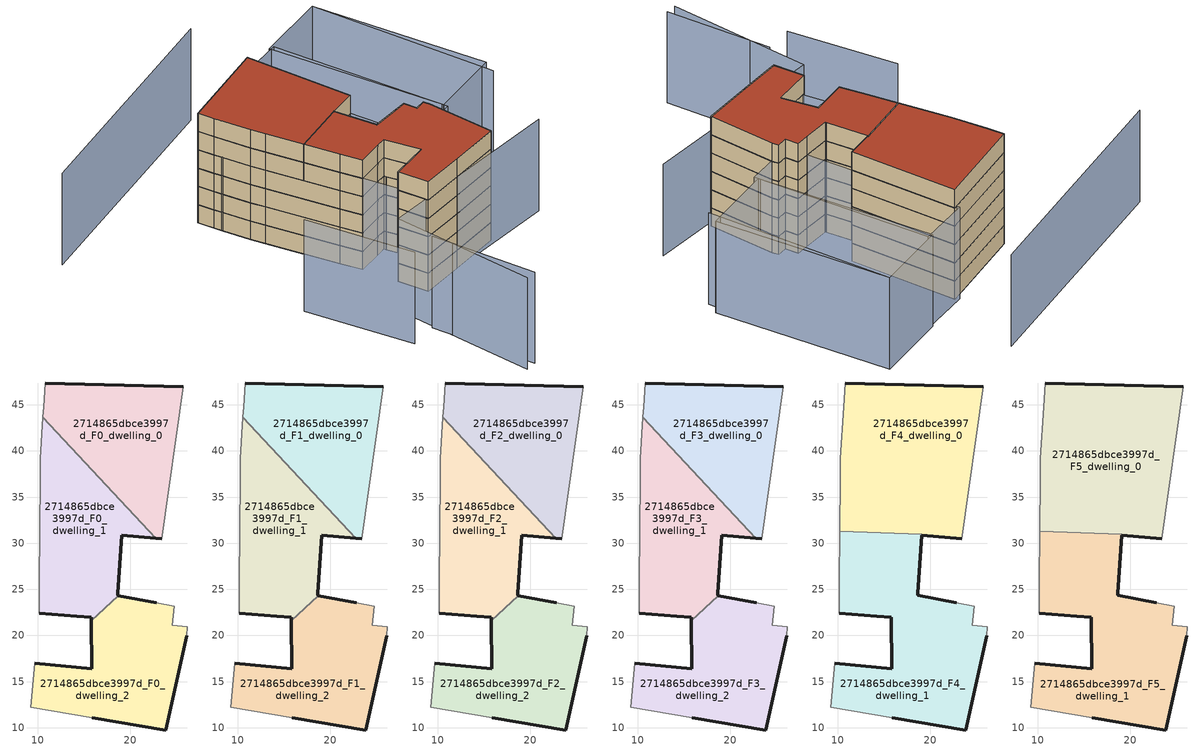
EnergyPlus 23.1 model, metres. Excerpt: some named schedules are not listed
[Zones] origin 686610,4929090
2714865dbce3997d_F0_dwelling_0
 floor ground (EU_floor_Construction): 23.44,30.5 25.75,46.96 10.84,47.35 10.63,44.75 10.56,43.64 22.79,30.56 z0
 wall outside (EU_wall_Construction): 10.84,47.35 25.75,46.96 / 23.44,30.5 22.79,30.56 z0:3
 wall adiabatic (EU_wall_Construction): 25.75,46.96 23.44,30.5 / 10.56,43.64 10.63,44.75 10.84,47.35 z0:3
 wall to 2714865dbce3997d_F0_dwelling_1 (EU_wall_Construction): 22.79,30.56 10.56,43.64 z0:3
2714865dbce3997d_F0_dwelling_1
 floor ground (EU_floor_Construction): 18.7,24.33 18.66,24.33 18.69,24.55 19.09,30.86 22.79,30.56 10.56,43.64 10.29,39.16 10.28,37 10.16,25.78 10.18,22.41 14.24,22.08 15.79,21.97 15.79,21.61 z0
 wall outside (EU_wall_Construction): 15.79,21.61 15.79,21.97 14.24,22.08 10.18,22.41 / 22.79,30.56 19.09,30.86 18.69,24.55 18.66,24.33 18.7,24.33 z0:3
 wall to 2714865dbce3997d_F0_dwelling_2 (EU_wall_Construction): 18.7,24.33 15.79,21.61 z0:3
 wall adiabatic (EU_wall_Construction): 10.18,22.41 10.16,25.78 10.28,37 10.29,39.16 10.56,43.64 z0:3
2714865dbce3997d_F0_dwelling_2
 floor ground (EU_floor_Construction): 23.9,9.75 26.17,19.96 26.2,20.94 24.57,21.11 24.8,23.17 22.84,23.52 18.7,24.33 15.79,21.61 15.84,16.39 9.69,16.97 9.23,12.24 15.9,11.06 z0
 wall outside (EU_wall_Construction): 18.7,24.33 22.84,23.52 / 26.17,19.96 23.9,9.75 15.9,11.06 / 9.69,16.97 15.84,16.39 15.79,21.61 z0:3
 wall adiabatic (EU_wall_Construction): 22.84,23.52 24.8,23.17 24.57,21.11 26.2,20.94 26.17,19.96 / 15.9,11.06 9.23,12.24 9.69,16.97 z0:3
2714865dbce3997d_F1_dwelling_0
 floor to 2714865dbce3997d_F0_dwelling_0 (EU_floor_Construction): 23.44,30.5 25.75,46.96 10.84,47.35 10.63,44.75 10.56,43.64 22.79,30.56 z3
 wall outside (EU_wall_Construction): 10.84,47.35 25.75,46.96 / 23.44,30.5 22.79,30.56 z3:6
 wall adiabatic (EU_wall_Construction): 25.75,46.96 23.44,30.5 / 10.56,43.64 10.63,44.75 10.84,47.35 z3:6
 wall to 2714865dbce3997d_F1_dwelling_1 (EU_wall_Construction): 22.79,30.56 10.56,43.64 z3:6
2714865dbce3997d_F1_dwelling_1
 floor to 2714865dbce3997d_F0_dwelling_1 (EU_floor_Construction): 18.7,24.33 18.66,24.33 18.69,24.55 19.09,30.86 22.79,30.56 10.56,43.64 10.29,39.16 10.28,37 10.16,25.78 10.18,22.41 14.24,22.08 15.79,21.97 15.79,21.61 z3
 wall outside (EU_wall_Construction): 15.79,21.61 15.79,21.97 14.24,22.08 10.18,22.41 / 22.79,30.56 19.09,30.86 18.69,24.55 18.66,24.33 18.7,24.33 z3:6
 wall to 2714865dbce3997d_F1_dwelling_2 (EU_wall_Construction): 18.7,24.33 15.79,21.61 z3:6
 wall adiabatic (EU_wall_Construction): 10.18,22.41 10.16,25.78 10.28,37 10.29,39.16 10.56,43.64 z3:6
2714865dbce3997d_F1_dwelling_2
 floor to 2714865dbce3997d_F0_dwelling_2 (EU_floor_Construction): 23.9,9.75 26.17,19.96 26.2,20.94 24.57,21.11 24.8,23.17 22.84,23.52 18.7,24.33 15.79,21.61 15.84,16.39 9.69,16.97 9.23,12.24 15.9,11.06 z3
 wall outside (EU_wall_Construction): 18.7,24.33 22.84,23.52 / 26.17,19.96 23.9,9.75 15.9,11.06 / 9.69,16.97 15.84,16.39 15.79,21.61 z3:6
 wall adiabatic (EU_wall_Construction): 22.84,23.52 24.8,23.17 24.57,21.11 26.2,20.94 26.17,19.96 / 15.9,11.06 9.23,12.24 9.69,16.97 z3:6
2714865dbce3997d_F2_dwelling_0
 floor to 2714865dbce3997d_F1_dwelling_0 (EU_floor_Construction): 23.44,30.5 25.75,46.96 10.84,47.35 10.63,44.75 10.56,43.64 22.79,30.56 z6
 wall outside (EU_wall_Construction): 10.84,47.35 25.75,46.96 / 23.44,30.5 22.79,30.56 z6:9
 wall adiabatic (EU_wall_Construction): 25.75,46.96 23.44,30.5 / 10.56,43.64 10.63,44.75 10.84,47.35 z6:9
 wall to 2714865dbce3997d_F2_dwelling_1 (EU_wall_Construction): 22.79,30.56 10.56,43.64 z6:9
2714865dbce3997d_F2_dwelling_1
 floor to 2714865dbce3997d_F1_dwelling_1 (EU_floor_Construction): 18.7,24.33 18.66,24.33 18.69,24.55 19.09,30.86 22.79,30.56 10.56,43.64 10.29,39.16 10.28,37 10.16,25.78 10.18,22.41 14.24,22.08 15.79,21.97 15.79,21.61 z6
 wall outside (EU_wall_Construction): 15.79,21.61 15.79,21.97 14.24,22.08 10.18,22.41 / 22.79,30.56 19.09,30.86 18.69,24.55 18.66,24.33 18.7,24.33 z6:9
 wall to 2714865dbce3997d_F2_dwelling_2 (EU_wall_Construction): 18.7,24.33 15.79,21.61 z6:9
 wall adiabatic (EU_wall_Construction): 10.18,22.41 10.16,25.78 10.28,37 10.29,39.16 10.56,43.64 z6:9
2714865dbce3997d_F2_dwelling_2
 floor to 2714865dbce3997d_F1_dwelling_2 (EU_floor_Construction): 23.9,9.75 26.17,19.96 26.2,20.94 24.57,21.11 24.8,23.17 22.84,23.52 18.7,24.33 15.79,21.61 15.84,16.39 9.69,16.97 9.23,12.24 15.9,11.06 z6
 wall outside (EU_wall_Construction): 18.7,24.33 22.84,23.52 / 26.17,19.96 23.9,9.75 15.9,11.06 / 9.69,16.97 15.84,16.39 15.79,21.61 z6:9
 wall adiabatic (EU_wall_Construction): 22.84,23.52 24.8,23.17 24.57,21.11 26.2,20.94 26.17,19.96 / 15.9,11.06 9.23,12.24 9.69,16.97 z6:9
2714865dbce3997d_F3_dwelling_0
 floor to 2714865dbce3997d_F2_dwelling_0 (EU_floor_Construction): 23.44,30.5 25.75,46.96 10.84,47.35 10.63,44.75 10.56,43.64 22.79,30.56 z9
 wall outside (EU_wall_Construction): 10.84,47.35 25.75,46.96 / 23.44,30.5 22.79,30.56 z9:12
 wall adiabatic (EU_wall_Construction): 25.75,46.96 23.44,30.5 / 10.56,43.64 10.63,44.75 10.84,47.35 z9:12
 wall to 2714865dbce3997d_F3_dwelling_1 (EU_wall_Construction): 22.79,30.56 10.56,43.64 z9:12
2714865dbce3997d_F3_dwelling_1
 floor to 2714865dbce3997d_F2_dwelling_1 (EU_floor_Construction): 18.7,24.33 18.66,24.33 18.69,24.55 19.09,30.86 22.79,30.56 10.56,43.64 10.29,39.16 10.28,37 10.16,25.78 10.18,22.41 14.24,22.08 15.79,21.97 15.79,21.61 z9
 wall outside (EU_wall_Construction): 15.79,21.61 15.79,21.97 14.24,22.08 10.18,22.41 / 22.79,30.56 19.09,30.86 18.69,24.55 18.66,24.33 18.7,24.33 z9:12
 wall to 2714865dbce3997d_F3_dwelling_2 (EU_wall_Construction): 18.7,24.33 15.79,21.61 z9:12
 wall adiabatic (EU_wall_Construction): 10.18,22.41 10.16,25.78 10.28,37 10.29,39.16 10.56,43.64 z9:12
2714865dbce3997d_F3_dwelling_2
 floor to 2714865dbce3997d_F2_dwelling_2 (EU_floor_Construction): 23.9,9.75 26.17,19.96 26.2,20.94 24.57,21.11 24.8,23.17 22.84,23.52 18.7,24.33 15.79,21.61 15.84,16.39 9.69,16.97 9.23,12.24 15.9,11.06 z9
 wall outside (EU_wall_Construction): 18.7,24.33 22.84,23.52 / 26.17,19.96 23.9,9.75 15.9,11.06 / 9.69,16.97 15.84,16.39 15.79,21.61 z9:12
 wall adiabatic (EU_wall_Construction): 22.84,23.52 24.8,23.17 24.57,21.11 26.2,20.94 26.17,19.96 / 15.9,11.06 9.23,12.24 9.69,16.97 z9:12
2714865dbce3997d_F4_dwelling_0
 floor to 2714865dbce3997d_F3_dwelling_0 (EU_floor_Construction): 23.44,30.5 25.75,46.96 10.84,47.35 10.63,44.75 10.56,43.64 22.79,30.56 z12
 floor to 2714865dbce3997d_F3_dwelling_1 (EU_floor_Construction): 22.79,30.56 10.56,43.64 10.29,39.16 10.28,37 10.21,31.29 19.1,30.95 19.09,30.86 z12
 wall outside (EU_wall_Construction): 10.84,47.35 25.75,46.96 / 23.44,30.5 19.09,30.86 z12:15
 wall adiabatic (EU_wall_Construction): 10.21,31.29 10.28,37 10.29,39.16 10.63,44.75 10.84,47.35 / 25.75,46.96 23.44,30.5 z12:15
 wall to 2714865dbce3997d_F4_dwelling_1 (EU_wall_Construction): 19.09,30.86 19.1,30.95 10.21,31.29 z12:15
2714865dbce3997d_F4_dwelling_1
 floor to 2714865dbce3997d_F3_dwelling_1 (EU_floor_Construction): 18.7,24.33 18.66,24.33 18.69,24.55 19.09,30.86 19.09,30.95 10.21,31.29 10.16,25.78 10.18,22.41 14.24,22.08 15.79,21.97 15.79,21.61 z12
 floor to 2714865dbce3997d_F3_dwelling_2 (EU_floor_Construction): 23.9,9.75 26.17,19.96 26.2,20.94 24.57,21.11 24.8,23.17 22.84,23.52 18.7,24.33 15.79,21.61 15.84,16.39 9.69,16.97 9.23,12.24 15.9,11.06 z12
 wall outside (EU_wall_Construction): 26.17,19.96 23.9,9.75 15.9,11.06 / 9.69,16.97 15.84,16.39 15.79,21.97 14.24,22.08 10.18,22.41 / 19.09,30.86 18.69,24.55 18.66,24.33 22.84,23.52 z12:15; 19.1,30.95,15 19.09,30.95,12 19.1,30.95,12; 19.1,30.86,15 19.1,30.86,12 19.09,30.86,12
 wall adiabatic (EU_wall_Construction): 22.84,23.52 24.8,23.17 24.57,21.11 26.2,20.94 26.17,19.96 / 15.9,11.06 9.23,12.24 9.69,16.97 / 10.18,22.41 10.16,25.78 10.21,31.29 z12:15
2714865dbce3997d_F5_dwelling_0
 floor to 2714865dbce3997d_F4_dwelling_0 (EU_floor_Construction): 23.44,30.5 25.75,46.96 10.84,47.35 10.63,44.75 10.29,39.16 10.28,37 10.21,31.29 19.1,30.95 19.09,30.86 z15
 wall outside (EU_wall_Construction): 10.84,47.35 25.75,46.96 / 23.44,30.5 19.09,30.86 z15:18
 wall adiabatic (EU_wall_Construction): 10.21,31.29 10.28,37 10.29,39.16 10.63,44.75 10.84,47.35 / 25.75,46.96 23.44,30.5 z15:18
 wall to 2714865dbce3997d_F5_dwelling_1 (EU_wall_Construction): 19.09,30.86 19.1,30.95 10.21,31.29 z15:18
 roof outside (EU_roof_Construction): 25.75,46.96 23.44,30.5 19.09,30.86 19.1,30.95 10.21,31.29 10.28,37 10.29,39.16 10.63,44.75 10.84,47.35 z18
2714865dbce3997d_F5_dwelling_1
 floor to 2714865dbce3997d_F4_dwelling_1 (EU_floor_Construction): 23.9,9.75 26.17,19.96 26.2,20.94 24.57,21.11 24.8,23.17 22.84,23.52 18.66,24.33 18.69,24.55 19.09,30.86 19.09,30.95 10.21,31.29 10.16,25.78 10.18,22.41 14.24,22.08 15.79,21.97 15.84,16.39 9.69,16.97 9.23,12.24 15.9,11.06 z15
 wall outside (EU_wall_Construction): 26.17,19.96 23.9,9.75 15.9,11.06 / 9.69,16.97 15.84,16.39 15.79,21.97 14.24,22.08 10.18,22.41 / 19.09,30.86 18.69,24.55 18.66,24.33 22.84,23.52 z15:18; 19.1,30.95,18 19.09,30.95,15 19.1,30.95,15; 19.1,30.86,18 19.1,30.86,15 19.09,30.86,15
 wall adiabatic (EU_wall_Construction): 22.84,23.52 24.8,23.17 24.57,21.11 26.2,20.94 26.17,19.96 / 15.9,11.06 9.23,12.24 9.69,16.97 / 10.18,22.41 10.16,25.78 10.21,31.29 z15:18
 roof outside (EU_roof_Construction): 19.09,30.95 19.09,30.86 18.69,24.55 18.66,24.33 22.84,23.52 24.8,23.17 24.57,21.11 26.2,20.94 26.17,19.96 23.9,9.75 15.9,11.06 9.23,12.24 9.69,16.97 15.84,16.39 15.79,21.97 14.24,22.08 10.18,22.41 10.16,25.78 10.21,31.29 z18
shading: -1.73,-7.67 3.55,14.06 / 3.55,14.06 33.04,6.9 / 1.71,8.15 -0.13,-8 / -2.06,25.43 -2.69,8.66 / 10.84,47.35 9.91,12.23 / 32.56,58.57 -5.93,59.71 / 40.88,17.37 44.4,46.01 / 30.65,19.98 32.76,46.92 / 32.76,46.92 44.4,46.01 / 44.4,46.01 42.29,19.07 / 42.29,19.07 30.65,19.98 / 33.48,46.6 30.58,19.37 / 30.58,19.37 22.35,20.25 / 22.35,20.25 25.25,47.48 / 25.25,47.48 33.48,46.6 z0:15
[Building]
EU S2 Campaign: North Axis=0; Terrain=City; Solar Distribution=FullExterior
[Site:Location]
Bologna: Latitude=44.5; Longitude=11.25; Time Zone=1; Elevation=37
[SizingPeriod:WeatherFileDays]
AnnualSizingPeriod: Begin Month=1; Begin Day of Month=1; End Month=12; End Day of Month=31; Day of Week for Start Day=Monday; Use Weather File Daylight Saving Period=No; Use Weather File Rain and Snow Indicators=No
[MATERIAL]
EU_InternalMass_Material: Roughness=MediumRough; Thickness=0.1; Conductivity=1; Density=1800; Specific Heat=900; Thermal Absorptance=0.9; Solar Absorptance=0.7; Visible Absorptance=0.7
[MATERIAL:NOMASS] Roughness=MediumRough; Thermal Absorptance=0.9; Solar Absorptance=0.7; Visible Absorptance=0.7
Name | Thermal Resistance
EU_wall_NoMass | 0.905828
EU_roof_NoMass | 0.37593
EU_floor_NoMass | 0.67114
[CONSTRUCTION]
EU_wall_Construction: EU_wall_NoMass
EU_roof_Construction: EU_roof_NoMass
EU_floor_Construction: EU_floor_NoMass
EU_InternalMass_Construction: EU_InternalMass_Material
[ZONE] Type=1; Multiplier=1; Ceiling Height=autocalculate; Floor Area=autocalculate; Part of Total Floor Area=Yes
Name | Volume
2714865dbce3997d_F0_dwelling_0; 2714865dbce3997d_F1_dwelling_0; 2714865dbce3997d_F2_dwelling_0; 2714865dbce3997d_F3_dwelling_0 | 458.659
2714865dbce3997d_F4_dwelling_0; 2714865dbce3997d_F5_dwelling_0 | 691.72
2714865dbce3997d_F0_dwelling_1; 2714865dbce3997d_F1_dwelling_1; 2714865dbce3997d_F2_dwelling_1; 2714865dbce3997d_F3_dwelling_1 | 458.643
2714865dbce3997d_F4_dwelling_1; 2714865dbce3997d_F5_dwelling_1 | 686.951
2714865dbce3997d_F0_dwelling_2; 2714865dbce3997d_F1_dwelling_2; 2714865dbce3997d_F2_dwelling_2; 2714865dbce3997d_F3_dwelling_2 | 461.377
[INTERNALMASS] Construction=EU_InternalMass_Construction
Name | Zone or ZoneList | Surface Area
2714865dbce3997d_F0_dwelling_0_EU_InternalMass | 2714865dbce3997d_F0_dwelling_0 | 152.887
2714865dbce3997d_F0_dwelling_1_EU_InternalMass | 2714865dbce3997d_F0_dwelling_1 | 152.881
2714865dbce3997d_F0_dwelling_2_EU_InternalMass | 2714865dbce3997d_F0_dwelling_2 | 153.793
2714865dbce3997d_F1_dwelling_0_EU_InternalMass | 2714865dbce3997d_F1_dwelling_0 | 152.887
2714865dbce3997d_F1_dwelling_1_EU_InternalMass | 2714865dbce3997d_F1_dwelling_1 | 152.881
2714865dbce3997d_F1_dwelling_2_EU_InternalMass | 2714865dbce3997d_F1_dwelling_2 | 153.793
2714865dbce3997d_F2_dwelling_0_EU_InternalMass | 2714865dbce3997d_F2_dwelling_0 | 152.887
2714865dbce3997d_F2_dwelling_1_EU_InternalMass | 2714865dbce3997d_F2_dwelling_1 | 152.881
2714865dbce3997d_F2_dwelling_2_EU_InternalMass | 2714865dbce3997d_F2_dwelling_2 | 153.793
2714865dbce3997d_F3_dwelling_0_EU_InternalMass | 2714865dbce3997d_F3_dwelling_0 | 152.887
2714865dbce3997d_F3_dwelling_1_EU_InternalMass | 2714865dbce3997d_F3_dwelling_1 | 152.881
2714865dbce3997d_F3_dwelling_2_EU_InternalMass | 2714865dbce3997d_F3_dwelling_2 | 153.793
2714865dbce3997d_F4_dwelling_0_EU_InternalMass | 2714865dbce3997d_F4_dwelling_0 | 230.572
2714865dbce3997d_F4_dwelling_1_EU_InternalMass | 2714865dbce3997d_F4_dwelling_1 | 228.983
2714865dbce3997d_F5_dwelling_0_EU_InternalMass | 2714865dbce3997d_F5_dwelling_0 | 230.572
2714865dbce3997d_F5_dwelling_1_EU_InternalMass | 2714865dbce3997d_F5_dwelling_1 | 228.983
[OTHEREQUIPMENT] Fuel Type=Electricity; Design Level Calculation Method=Watts/Area; Power per Zone Floor Area=1; Fraction Latent=0; Fraction Radiant=0; Fraction Lost=0; Carbon Dioxide Generation Rate=0; EndUse Subcategory=EU_Step8_InternalGains
Name | Zone or ZoneList or Space or SpaceList | Schedule
EU_Step8_InternalGain_2714865dbce3997d_F0_dwelling_0_f000 | 2714865dbce3997d_F0_dwelling_0 | EU_Step8_GainSchedule_2714865dbce3997d_F0_dwelling_0_f000
EU_Step8_InternalGain_2714865dbce3997d_F0_dwelling_1_f000 | 2714865dbce3997d_F0_dwelling_1 | EU_Step8_GainSchedule_2714865dbce3997d_F0_dwelling_1_f000
EU_Step8_InternalGain_2714865dbce3997d_F0_dwelling_2_f000 | 2714865dbce3997d_F0_dwelling_2 | EU_Step8_GainSchedule_2714865dbce3997d_F0_dwelling_2_f000
EU_Step8_InternalGain_2714865dbce3997d_F1_dwelling_0_f000 | 2714865dbce3997d_F1_dwelling_0 | EU_Step8_GainSchedule_2714865dbce3997d_F1_dwelling_0_f000
EU_Step8_InternalGain_2714865dbce3997d_F1_dwelling_1_f000 | 2714865dbce3997d_F1_dwelling_1 | EU_Step8_GainSchedule_2714865dbce3997d_F1_dwelling_1_f000
EU_Step8_InternalGain_2714865dbce3997d_F1_dwelling_2_f000 | 2714865dbce3997d_F1_dwelling_2 | EU_Step8_GainSchedule_2714865dbce3997d_F1_dwelling_2_f000
EU_Step8_InternalGain_2714865dbce3997d_F2_dwelling_0_f000 | 2714865dbce3997d_F2_dwelling_0 | EU_Step8_GainSchedule_2714865dbce3997d_F2_dwelling_0_f000
EU_Step8_InternalGain_2714865dbce3997d_F2_dwelling_1_f000 | 2714865dbce3997d_F2_dwelling_1 | EU_Step8_GainSchedule_2714865dbce3997d_F2_dwelling_1_f000
EU_Step8_InternalGain_2714865dbce3997d_F2_dwelling_2_f000 | 2714865dbce3997d_F2_dwelling_2 | EU_Step8_GainSchedule_2714865dbce3997d_F2_dwelling_2_f000
EU_Step8_InternalGain_2714865dbce3997d_F3_dwelling_0_f000 | 2714865dbce3997d_F3_dwelling_0 | EU_Step8_GainSchedule_2714865dbce3997d_F3_dwelling_0_f000
EU_Step8_InternalGain_2714865dbce3997d_F3_dwelling_1_f000 | 2714865dbce3997d_F3_dwelling_1 | EU_Step8_GainSchedule_2714865dbce3997d_F3_dwelling_1_f000
EU_Step8_InternalGain_2714865dbce3997d_F3_dwelling_2_f000 | 2714865dbce3997d_F3_dwelling_2 | EU_Step8_GainSchedule_2714865dbce3997d_F3_dwelling_2_f000
EU_Step8_InternalGain_2714865dbce3997d_F4_dwelling_0_f000 | 2714865dbce3997d_F4_dwelling_0 | EU_Step8_GainSchedule_2714865dbce3997d_F4_dwelling_0_f000
EU_Step8_InternalGain_2714865dbce3997d_F4_dwelling_1_f000 | 2714865dbce3997d_F4_dwelling_1 | EU_Step8_GainSchedule_2714865dbce3997d_F4_dwelling_1_f000
EU_Step8_InternalGain_2714865dbce3997d_F5_dwelling_0_f000 | 2714865dbce3997d_F5_dwelling_0 | EU_Step8_GainSchedule_2714865dbce3997d_F5_dwelling_0_f000
EU_Step8_InternalGain_2714865dbce3997d_F5_dwelling_1_f000 | 2714865dbce3997d_F5_dwelling_1 | EU_Step8_GainSchedule_2714865dbce3997d_F5_dwelling_1_f000
[ZONEVENTILATION:DESIGNFLOWRATE] Schedule=EU_AlwaysOn; Design Flow Rate Calculation Method=AirChanges/Hour; Air Changes per Hour=0.73129; Ventilation Type=Natural; Fan Pressure Rise=0; Fan Total Efficiency=1; Constant Term Coefficient=1; Temperature Term Coefficient=0; Velocity Term Coefficient=0; Velocity Squared Term Coefficient=0; Minimum Indoor Temperature=-100; Maximum Indoor Temperature=100; Delta Temperature=-100; Minimum Outdoor Temperature=-100; Maximum Outdoor Temperature=100; Maximum Wind Speed=40
Name | Zone or ZoneList or Space or SpaceList
EU_ConstantAir_2714865dbce3997d_F0_dwelling_0 | 2714865dbce3997d_F0_dwelling_0
EU_ConstantAir_2714865dbce3997d_F0_dwelling_1 | 2714865dbce3997d_F0_dwelling_1
EU_ConstantAir_2714865dbce3997d_F0_dwelling_2 | 2714865dbce3997d_F0_dwelling_2
EU_ConstantAir_2714865dbce3997d_F1_dwelling_0 | 2714865dbce3997d_F1_dwelling_0
EU_ConstantAir_2714865dbce3997d_F1_dwelling_1 | 2714865dbce3997d_F1_dwelling_1
EU_ConstantAir_2714865dbce3997d_F1_dwelling_2 | 2714865dbce3997d_F1_dwelling_2
EU_ConstantAir_2714865dbce3997d_F2_dwelling_0 | 2714865dbce3997d_F2_dwelling_0
EU_ConstantAir_2714865dbce3997d_F2_dwelling_1 | 2714865dbce3997d_F2_dwelling_1
EU_ConstantAir_2714865dbce3997d_F2_dwelling_2 | 2714865dbce3997d_F2_dwelling_2
EU_ConstantAir_2714865dbce3997d_F3_dwelling_0 | 2714865dbce3997d_F3_dwelling_0
EU_ConstantAir_2714865dbce3997d_F3_dwelling_1 | 2714865dbce3997d_F3_dwelling_1
EU_ConstantAir_2714865dbce3997d_F3_dwelling_2 | 2714865dbce3997d_F3_dwelling_2
EU_ConstantAir_2714865dbce3997d_F4_dwelling_0 | 2714865dbce3997d_F4_dwelling_0
EU_ConstantAir_2714865dbce3997d_F4_dwelling_1 | 2714865dbce3997d_F4_dwelling_1
EU_ConstantAir_2714865dbce3997d_F5_dwelling_0 | 2714865dbce3997d_F5_dwelling_0
EU_ConstantAir_2714865dbce3997d_F5_dwelling_1 | 2714865dbce3997d_F5_dwelling_1
[HVACTEMPLATE:THERMOSTAT] Constant Heating Setpoint=20; Constant Cooling Setpoint=50
EU_HeatOnly_2714865dbce3997d_F0_dwelling_0; EU_HeatOnly_2714865dbce3997d_F0_dwelling_1; EU_HeatOnly_2714865dbce3997d_F0_dwelling_2; EU_HeatOnly_2714865dbce3997d_F1_dwelling_0; EU_HeatOnly_2714865dbce3997d_F1_dwelling_1; EU_HeatOnly_2714865dbce3997d_F1_dwelling_2; EU_HeatOnly_2714865dbce3997d_F2_dwelling_0; EU_HeatOnly_2714865dbce3997d_F2_dwelling_1; EU_HeatOnly_2714865dbce3997d_F2_dwelling_2; EU_HeatOnly_2714865dbce3997d_F3_dwelling_0; EU_HeatOnly_2714865dbce3997d_F3_dwelling_1; EU_HeatOnly_2714865dbce3997d_F3_dwelling_2; EU_HeatOnly_2714865dbce3997d_F4_dwelling_0; EU_HeatOnly_2714865dbce3997d_F4_dwelling_1; EU_HeatOnly_2714865dbce3997d_F5_dwelling_0; EU_HeatOnly_2714865dbce3997d_F5_dwelling_1
[HVACTEMPLATE:ZONE:IDEALLOADSAIRSYSTEM] System Availability Schedule=EU_AlwaysOn; Maximum Heating Supply Air Temperature=50; Minimum Cooling Supply Air Temperature=13; Maximum Heating Supply Air Humidity Ratio=0.0156; Minimum Cooling Supply Air Humidity Ratio=0.0077; Heating Limit=NoLimit; Cooling Limit=NoLimit; Heating Availability Schedule=EU_AlwaysOn; Cooling Availability Schedule=EU_CoolingOff; Dehumidification Control Type=ConstantSensibleHeatRatio; Cooling Sensible Heat Ratio=0.7; Dehumidification Setpoint=60; Humidification Control Type=None; Humidification Setpoint=30; Outdoor Air Method=None; Outdoor Air Flow Rate per Person=0.00944; Outdoor Air Flow Rate per Zone Floor Area=0; Outdoor Air Flow Rate per Zone=0; Demand Controlled Ventilation Type=None; Outdoor Air Economizer Type=NoEconomizer; Heat Recovery Type=None; Sensible Heat Recovery Effectiveness=0.7; Latent Heat Recovery Effectiveness=0.65
Name | Template Thermostat
2714865dbce3997d_F0_dwelling_0 | EU_HeatOnly_2714865dbce3997d_F0_dwelling_0
2714865dbce3997d_F0_dwelling_1 | EU_HeatOnly_2714865dbce3997d_F0_dwelling_1
2714865dbce3997d_F0_dwelling_2 | EU_HeatOnly_2714865dbce3997d_F0_dwelling_2
